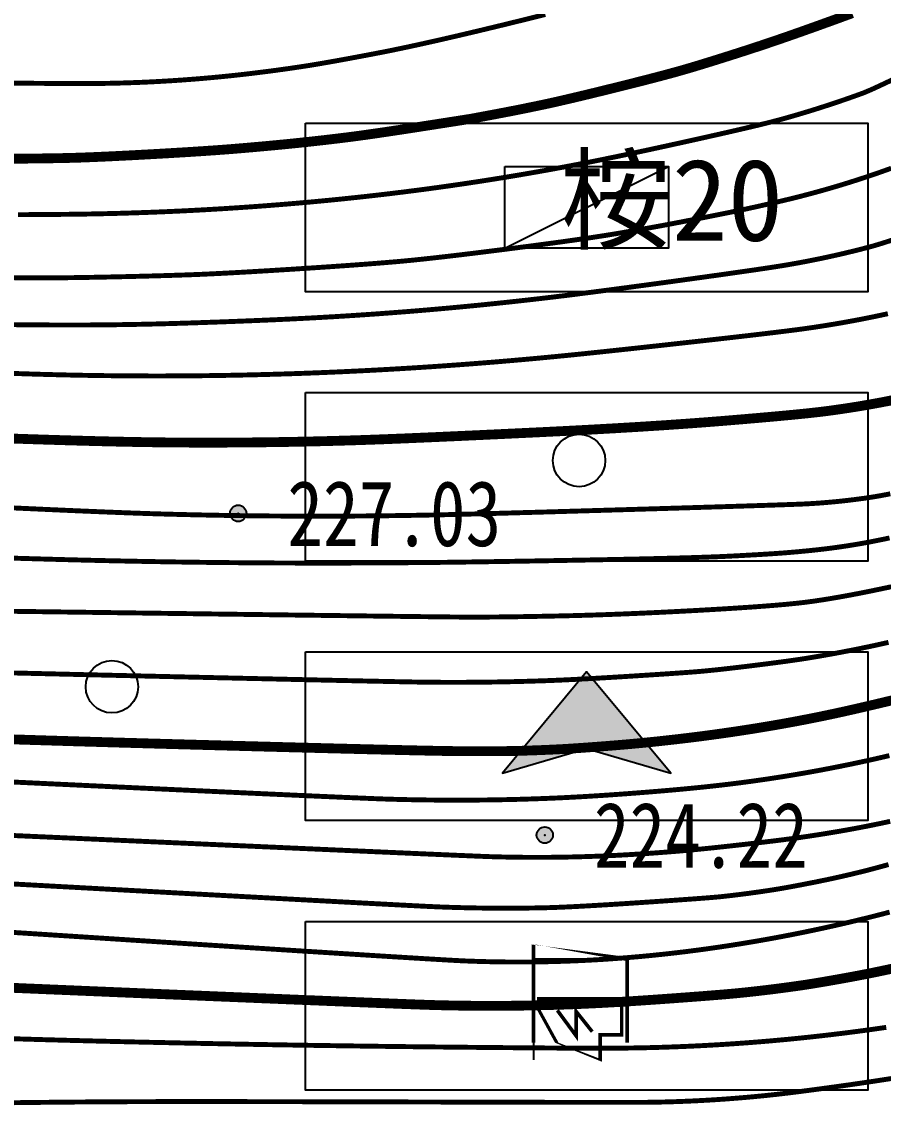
# Model space of a CAD drawing. Extents: x 36524600 to 36525730, y 2746759 to 2747713.
# Drawn here: x 36525111.59 to 36525124.75, y 2747434.04 to 2747450.58 of the extents above; entities that cross this region are included whole.
import ezdxf
from ezdxf.enums import TextEntityAlignment as Align

# ---------------------------------------------------------------- set-up
doc = ezdxf.new("R2010")
doc.units = 0
doc.header["$LTSCALE"] = 1000
doc.header["$MEASUREMENT"] = 0
for name, color, linetype in [('0-规划车位', 8, 'Continuous'), ('_0', 7, 'Continuous'), ('DGX', 251, 'Continuous'), ('GCD', 252, 'Continuous'), ('PP-DX-PT', 251, 'Continuous'), ('ZBTZ', 3, 'Continuous'), ('道路', 251, 'Continuous'), ('道路绿化-d', 3, 'Continuous')]:
    doc.layers.add(name, color=color, linetype=linetype)
doc.styles.add('宋体', font='')
doc.styles.add('正等线体', font='宋体.shx', dxfattribs={"bigfont": '@@gbcbig.shx'})
doc.styles.get('宋体').set_extended_font_data('SimSun')

# ---------------------------------------------------------------- blocks, each defined once
blk = doc.blocks.new('fdsafadf')
at = {"layer": '_0'}
h = blk.add_hatch(color=1, dxfattribs=at)
h.dxf.hatch_style = 1
h.paths.add_polyline_path([(6.604477675864473e-08, -0.2363507842837862), (-0.2630968902585664, 0.6553852909983107), (0.8126074999681805, -0.2363507839363592), (-0.263096889123517, -1.128086860264375)])
at = {"layer": '_0', "color": 1}
blk.add_lwpolyline([(6.604477675864473e-08, -0.2363507842837862), (-0.2630968902585664, 0.6553852909983107), (0.8126074999681805, -0.2363507839363592), (-0.263096889123517, -1.128086860264375)], close=True, dxfattribs=at)
blk = doc.blocks.new('车位')
at = {"layer": '道路绿化-d', "color": 8}
blk.add_line((-2.644305556998006, -1.21911515307329), (2.35569444297289, 1.28088484669388), dxfattribs=at)
blk.add_lwpolyline([(-2.644305557012558, 1.280884846344634), (2.35569444297289, 1.280884846577464), (2.35569444297289, -1.219115153422536), (-2.644305556998006, -1.219115153189705), (-2.644305557012558, 1.280884846344634)], close=True, dxfattribs=at)
blk = doc.blocks.new('美式箱变')
at = {"linetype": 'Continuous', "const_width": 0.1, "flags": 128}
blk.add_lwpolyline([(0, 0), (2.799999997019768, 0), (2.799999997019768, -2.600000000093132), (0, -2.600000000093132)], close=True, dxfattribs=at)
at = {"linetype": 'Continuous', "flags": 128}
blk.add_lwpolyline([(0, 0), (0, -2.600000000093132), (2.799999997019768, -2.600000000093132)], dxfattribs=at)
at = {"linetype": 'Continuous', "const_width": 0.1, "flags": 128}
blk.add_lwpolyline([(1.099999994039536, -2.453792701009661), (2.099999994039536, -2.453792701009661), (2.099999994039536, -1.953792708460242), (2.799999997019768, -1.953792708460242), (2.799999997019768, -0.7537927054800093), (2.099999994039536, -0.7537927054800093), (2.099999994039536, -0.1537927039898932), (1.099999994039536, -0.1537927039898932), (1.099999994039536, -2.453792701009661)], dxfattribs=at)
at = {"color": 1, "linetype": 'Continuous', "const_width": 0.1, "flags": 128}
blk.add_lwpolyline([(2.015234507620335, -0.9710640753619373), (1.452278949320316, -1.419700611848384), (2.129253678023815, -1.419700611848384), (1.42377333343029, -1.939551797229797)], dxfattribs=at)
blk = doc.blocks.new('gc326')
blk.add_circle((0, 0), 0.8)
blk = doc.blocks.new('gc200')
h = blk.add_hatch(color=256)
edge = h.paths.add_edge_path()
edge.add_arc((0, -5.551115123125783e-17), 0.2500000000000001, 0, 360)
blk.add_circle((0, -5.551115123125783e-17), 0.2500000000000001)
blk = doc.blocks.new('dxt')
at = {"layer": 'DGX', "color": 253, "linetype": 'Continuous', "flags": 128}
for points, const_width in [([(36525124.90765867, 2747434.459791967), (36525124.72993458, 2747434.43224291), (36525124.55611642, 2747434.405887191), (36525124.38620419, 2747434.38072481), (36525124.22019788, 2747434.356755766), (36525124.0580975, 2747434.333980059), (36525123.90294302, 2747434.31263672), (36525123.75777441, 2747434.292964779), (36525123.62259167, 2747434.274964234), (36525123.49739482, 2747434.258635087), (36525123.38218383, 2747434.243977338), (36525123.27695872, 2747434.230990985), (36525123.18171948, 2747434.21967603), (36525123.09646612, 2747434.210032471), (36525123.01619064, 2747434.201385506), (36525122.93588505, 2747434.193060331), (36525122.85554935, 2747434.185056944), (36525122.77518355, 2747434.177375347), (36525122.69478764, 2747434.170015538), (36525122.61436161, 2747434.162977519), (36525122.53390548, 2747434.156261289), (36525122.45341925, 2747434.149866847), (36525122.37290806, 2747434.143794595), (36525122.29237708, 2747434.13804493), (36525122.21182632, 2747434.132617854), (36525122.13125577, 2747434.127513365), (36525122.05066542, 2747434.122731464), (36525121.97005529, 2747434.118272151), (36525121.88942537, 2747434.114135426), (36525121.80877566, 2747434.11032129), (36525121.72811133, 2747434.106829975), (36525121.64743754, 2747434.103661717), (36525121.56675431, 2747434.100816515), (36525121.48606163, 2747434.09829437), (36525121.4053595, 2747434.096095282), (36525121.32464792, 2747434.094219249), (36525121.24392689, 2747434.092666273), (36525121.16319641, 2747434.091436354), (36525121.03793558, 2747434.090572515), (36525120.8236235, 2747434.090117777), (36525120.52026017, 2747434.090072142), (36525120.12784559, 2747434.09043561), (36525119.64637976, 2747434.09120818), (36525119.07586268, 2747434.092389853), (36525118.41629435, 2747434.093980628), (36525117.66767477, 2747434.095980505), (36525116.9059545, 2747434.097983811), (36525116.20708406, 2747434.099584871), (36525115.57106348, 2747434.100783684), (36525114.99789274, 2747434.101580251), (36525114.48757187, 2747434.101974572), (36525114.04010083, 2747434.101966646), (36525113.65547964, 2747434.101556475), (36525113.3337083, 2747434.100744057), (36525113.04336411, 2747434.099502963), (36525112.75302436, 2747434.097806764), (36525112.46268905, 2747434.095655458), (36525112.17235819, 2747434.093049046), (36525111.88203177, 2747434.089987529), (36525111.59170979, 2747434.086470905), (36525111.30139225, 2747434.082499175)], 0.075), ([(36525124.79226273, 2747435.234569198), (36525124.652121, 2747435.21455271), (36525124.51190908, 2747435.195132814), (36525124.37162696, 2747435.176309511), (36525124.23127464, 2747435.1580828), (36525124.09085214, 2747435.140452681), (36525123.95035969, 2747435.12345552), (36525123.80979754, 2747435.107127682), (36525123.6691657, 2747435.091469167), (36525123.52846416, 2747435.076479975), (36525123.38769293, 2747435.062160106), (36525123.246852, 2747435.04850956), (36525123.10594138, 2747435.035528336), (36525122.96496105, 2747435.023216436), (36525122.82392379, 2747435.011574942), (36525122.68284234, 2747435.000604937), (36525122.54171671, 2747434.990306421), (36525122.40054688, 2747434.980679395), (36525122.25933287, 2747434.971723858), (36525122.11807467, 2747434.96343981), (36525121.97677228, 2747434.955827252), (36525121.8354257, 2747434.948886183), (36525121.69404773, 2747434.942617201), (36525121.55265113, 2747434.937020903), (36525121.41123591, 2747434.932097289), (36525121.26980209, 2747434.927846359), (36525121.12834964, 2747434.924268114), (36525120.98687857, 2747434.921362552), (36525120.8453889, 2747434.919129675), (36525120.70388059, 2747434.917569482), (36525120.53842344, 2747434.916762216), (36525120.3250872, 2747434.916788122), (36525120.06387188, 2747434.917647199), (36525119.75477748, 2747434.919339447), (36525119.39780398, 2747434.921864867), (36525118.9929514, 2747434.925223458), (36525118.54021973, 2747434.929415219), (36525118.03960898, 2747434.934440153), (36525117.51746217, 2747434.940183864), (36525117.00012234, 2747434.94653196), (36525116.48758949, 2747434.953484441), (36525115.97986361, 2747434.961041307), (36525115.47694471, 2747434.969202558), (36525114.9788328, 2747434.977968193), (36525114.48552786, 2747434.987338213), (36525113.99702989, 2747434.997312618), (36525113.52613281, 2747435.007513308), (36525113.08563054, 2747435.017562184), (36525112.67552306, 2747435.027459244), (36525112.29581037, 2747435.03720449), (36525111.94649248, 2747435.04679792), (36525111.62756938, 2747435.056239536), (36525111.33904108, 2747435.065529337)], 0.075), ([(36525124.91248473, 2747436.137777653), (36525124.79612523, 2747436.112455755), (36525124.679614, 2747436.087864106), (36525124.56295102, 2747436.064002705), (36525124.4461363, 2747436.040871553), (36525124.32916982, 2747436.018470649), (36525124.21205162, 2747435.996799994), (36525124.09849725, 2747435.976291031), (36525123.99222233, 2747435.957375201), (36525123.89322685, 2747435.940052506), (36525123.80151081, 2747435.924322945), (36525123.71707422, 2747435.910186518), (36525123.63991706, 2747435.897643226), (36525123.57003935, 2747435.886693067), (36525123.50744107, 2747435.877336043), (36525123.44847201, 2747435.868853799), (36525123.38948192, 2747435.860527982), (36525123.33047082, 2747435.852358591), (36525123.27143869, 2747435.844345626), (36525123.21238553, 2747435.836489088), (36525123.15331136, 2747435.828788977), (36525123.09421616, 2747435.821245291), (36525123.03509994, 2747435.813858033), (36525122.97596436, 2747435.806627406), (36525122.91681107, 2747435.799553616), (36525122.85764009, 2747435.792636662), (36525122.79845139, 2747435.785876546), (36525122.739245, 2747435.779273266), (36525122.68002091, 2747435.772826823), (36525122.62077912, 2747435.766537217), (36525122.56151962, 2747435.760404448), (36525122.49567265, 2747435.753967887), (36525122.41666844, 2747435.746766903), (36525122.324507, 2747435.738801497), (36525122.21918831, 2747435.730071669), (36525122.10071238, 2747435.720577418), (36525121.96907922, 2747435.710318746), (36525121.82428882, 2747435.699295651), (36525121.66634116, 2747435.687508134), (36525121.5050967, 2747435.675706343), (36525121.35041586, 2747435.664640425), (36525121.20229861, 2747435.654310381), (36525121.06074499, 2747435.644716211), (36525120.92575496, 2747435.635857913), (36525120.79732855, 2747435.62773549), (36525120.67546576, 2747435.620348939), (36525120.56016657, 2747435.613698263), (36525120.44814094, 2747435.607611381), (36525120.33609884, 2747435.601916215), (36525120.22404025, 2747435.596612766), (36525120.11196519, 2747435.591701034), (36525119.99987365, 2747435.587181017), (36525119.88776562, 2747435.583052717), (36525119.77564112, 2747435.579316134), (36525119.66350014, 2747435.575971266), (36525119.55134815, 2747435.573018269), (36525119.43919063, 2747435.570457295), (36525119.3270276, 2747435.568288345), (36525119.21485904, 2747435.566511418), (36525119.10268494, 2747435.565126515), (36525118.99050533, 2747435.564133636), (36525118.87832019, 2747435.563532779), (36525118.76612953, 2747435.563323948), (36525118.65393882, 2747435.56350714), (36525118.54175355, 2747435.564082356), (36525118.42957371, 2747435.565049598), (36525118.31739931, 2747435.566408864), (36525118.20523035, 2747435.568160155), (36525118.09306681, 2747435.570303471), (36525117.98090872, 2747435.572838812), (36525117.86875606, 2747435.575766178), (36525117.69178516, 2747435.58170014), (36525117.38517234, 2747435.59325527), (36525116.9489176, 2747435.610431567), (36525116.38302096, 2747435.633229033), (36525115.68748239, 2747435.661647666), (36525114.86230191, 2747435.695687467), (36525113.90747951, 2747435.735348436), (36525112.8230152, 2747435.780630573), (36525111.73272418, 2747435.826536506), (36525110.76042168, 2747435.868068865)], 0.1500000059604645), ([(36525110.51955163, 2747436.745168017), (36525111.9193829, 2747436.654452331), (36525113.32033251, 2747436.563883885), (36525114.55012827, 2747436.484739035), (36525115.60877019, 2747436.41701778), (36525116.49625826, 2747436.360720121), (36525117.21259247, 2747436.315846057), (36525117.75777283, 2747436.28239559), (36525118.13179936, 2747436.260368717), (36525118.33467202, 2747436.249765441), (36525118.45197406, 2747436.245211397), (36525118.56928872, 2747436.241332221), (36525118.68661597, 2747436.238127915), (36525118.80395584, 2747436.235598477), (36525118.92130831, 2747436.233743908), (36525119.03867339, 2747436.232564208), (36525119.15605107, 2747436.232059377), (36525119.27344136, 2747436.232229414), (36525119.39082873, 2747436.233074254), (36525119.50819767, 2747436.234593828), (36525119.62554815, 2747436.236788136), (36525119.74288021, 2747436.239657179), (36525119.86019382, 2747436.243200957), (36525119.97748899, 2747436.24741947), (36525120.09476572, 2747436.252312717), (36525120.21202402, 2747436.257880699), (36525120.32924836, 2747436.264122634), (36525120.44642326, 2747436.271037743), (36525120.56354871, 2747436.278626024), (36525120.68062472, 2747436.286887478), (36525120.79765127, 2747436.295822105), (36525120.91462837, 2747436.305429905), (36525121.03155603, 2747436.315710878), (36525121.14843424, 2747436.326665023), (36525121.26525611, 2747436.338268972), (36525121.38201477, 2747436.350499354), (36525121.49871019, 2747436.363356169), (36525121.6153424, 2747436.376839417), (36525121.73191139, 2747436.390949097), (36525121.84841716, 2747436.405685212), (36525121.9648597, 2747436.421047759), (36525122.08123902, 2747436.43703674), (36525122.19754047, 2747436.45362726), (36525122.3137494, 2747436.470794428), (36525122.4298658, 2747436.488538243), (36525122.54588968, 2747436.506858705), (36525122.66182103, 2747436.525755814), (36525122.77765986, 2747436.545229571), (36525122.89340617, 2747436.565279975), (36525123.00905995, 2747436.585907026), (36525123.12460978, 2747436.607108657), (36525123.24004424, 2747436.6288828), (36525123.35536332, 2747436.651229456), (36525123.47056703, 2747436.674148624), (36525123.58565535, 2747436.697640304), (36525123.70062831, 2747436.721704497), (36525123.81548589, 2747436.746341202), (36525123.93022808, 2747436.77155042), (36525124.04484357, 2747436.79732963), (36525124.159321, 2747436.823676312), (36525124.27366038, 2747436.850590467), (36525124.38786171, 2747436.878072093), (36525124.50192498, 2747436.906121192), (36525124.6158502, 2747436.934737762), (36525124.72963736, 2747436.963921805), (36525124.84328647, 2747436.99367332)], 0.075), ([(36525124.82715257, 2747437.719645381), (36525124.64154635, 2747437.668964617), (36525124.51301031, 2747437.635065154), (36525124.4129329, 2747437.609893461), (36525124.31270262, 2747437.585396009), (36525124.21231946, 2747437.561572798), (36525124.11178344, 2747437.538423827), (36525124.01109456, 2747437.515949097), (36525123.91025279, 2747437.494148606), (36525123.80925816, 2747437.473022357), (36525123.70811066, 2747437.452570348), (36525123.61002704, 2747437.433208158), (36525123.51822403, 2747437.415351368), (36525123.43270165, 2747437.398999976), (36525123.35345989, 2747437.384153984), (36525123.28049874, 2747437.37081339), (36525123.21381823, 2747437.358978195), (36525123.15341832, 2747437.348648399), (36525123.09929904, 2747437.339824002), (36525123.0483086, 2747437.331831034), (36525122.99729522, 2747437.323995526), (36525122.9462589, 2747437.316317477), (36525122.89519962, 2747437.308796887), (36525122.8441174, 2747437.301433756), (36525122.79301224, 2747437.294228085), (36525122.74188413, 2747437.287179872), (36525122.69073309, 2747437.28028912), (36525122.63956104, 2747437.273556085), (36525122.58836994, 2747437.266981028), (36525122.53715978, 2747437.260563948), (36525122.48593057, 2747437.254304845), (36525122.4346823, 2747437.24820372), (36525122.38341498, 2747437.242260572), (36525122.33212861, 2747437.236475401), (36525122.28082317, 2747437.230848207), (36525122.2166168, 2747437.224568192), (36525122.12662762, 2747437.216824556), (36525122.01085561, 2747437.207617299), (36525121.86930078, 2747437.196946421), (36525121.70196313, 2747437.184811922), (36525121.50884266, 2747437.171213803), (36525121.28993937, 2747437.156152063), (36525121.04525326, 2747437.139626701), (36525120.79732634, 2747437.123295763), (36525120.56870062, 2747437.108817291), (36525120.3593761, 2747437.096191284), (36525120.16935278, 2747437.085417744), (36525119.99863066, 2747437.07649667), (36525119.84720974, 2747437.069428062), (36525119.71509001, 2747437.06421192), (36525119.6022715, 2747437.060848244), (36525119.49910197, 2747437.058613244), (36525119.39592924, 2747437.056783129), (36525119.2927533, 2747437.0553579), (36525119.18957415, 2747437.054337556), (36525119.08639179, 2747437.053722097), (36525118.98320622, 2747437.053511523), (36525118.88001744, 2747437.053705835), (36525118.77682544, 2747437.054305032), (36525118.6736366, 2747437.055309066), (36525118.57045726, 2747437.056717885), (36525118.46728741, 2747437.058531492), (36525118.36412706, 2747437.060749885), (36525118.26097622, 2747437.063373065), (36525118.15783487, 2747437.066401031), (36525118.05470302, 2747437.069833783), (36525117.95158067, 2747437.073671323), (36525117.76671106, 2747437.082301459), (36525117.41833745, 2747437.100112), (36525116.90645982, 2747437.127102946), (36525116.23107817, 2747437.163274298), (36525115.39219252, 2747437.208626056), (36525114.38980285, 2747437.263158219), (36525113.22390917, 2747437.326870787), (36525111.89451148, 2747437.399763761), (36525110.56438984, 2747437.472897708)], 0.075), ([(36525124.85236996, 2747438.379250579), (36525124.77664089, 2747438.36287042), (36525124.7008356, 2747438.346824678), (36525124.62496004, 2747438.331114594), (36525124.54902014, 2747438.315741414), (36525124.47301592, 2747438.300705137), (36525124.39694737, 2747438.286005764), (36525124.32081449, 2747438.271643295), (36525124.24461728, 2747438.25761773), (36525124.16835574, 2747438.243929068), (36525124.09202987, 2747438.23057731), (36525124.01564517, 2747438.217526637), (36525123.93920714, 2747438.204741234), (36525123.86271578, 2747438.1922211), (36525123.78617109, 2747438.179966235), (36525123.70957307, 2747438.167976639), (36525123.63292171, 2747438.156252311), (36525123.55621703, 2747438.144793252), (36525123.47945902, 2747438.133599463), (36525123.39783802, 2747438.122141036), (36525123.30654439, 2747438.109888066), (36525123.20557813, 2747438.096840552), (36525123.09493924, 2747438.082998494), (36525122.97462772, 2747438.068361893), (36525122.84464356, 2747438.052930749), (36525122.70498677, 2747438.036705061), (36525122.55565734, 2747438.01968483), (36525122.40511932, 2747438.002874633), (36525122.26183674, 2747437.987279047), (36525122.1258096, 2747437.972898073), (36525121.99703791, 2747437.959731712), (36525121.87552165, 2747437.947779962), (36525121.76126084, 2747437.937042824), (36525121.65425546, 2747437.927520297), (36525121.55450553, 2747437.919212382), (36525121.45896567, 2747437.911682652), (36525121.36459052, 2747437.904494682), (36525121.27138008, 2747437.89764847), (36525121.17933436, 2747437.891144018), (36525121.08845334, 2747437.884981325), (36525120.99873703, 2747437.879160391), (36525120.91018543, 2747437.873681216), (36525120.82279854, 2747437.868543799), (36525120.73598726, 2747437.863735702), (36525120.64916249, 2747437.859244486), (36525120.56232422, 2747437.85507015), (36525120.47547246, 2747437.851212695), (36525120.3886072, 2747437.847672119), (36525120.30172844, 2747437.844448424), (36525120.2148362, 2747437.841541609), (36525120.12793045, 2747437.838951675), (36525120.04101584, 2747437.83667875), (36525119.95409699, 2747437.834722965), (36525119.86717389, 2747437.833084318), (36525119.78024655, 2747437.831762811), (36525119.69331497, 2747437.830758443), (36525119.60637914, 2747437.830071214), (36525119.51943907, 2747437.829701124), (36525119.43249476, 2747437.829648173), (36525119.34555084, 2747437.829912356), (36525119.25861192, 2747437.830493667), (36525119.17167802, 2747437.831392106), (36525119.08474913, 2747437.832607672), (36525118.99782526, 2747437.834140366), (36525118.9109064, 2747437.835990189), (36525118.82399256, 2747437.838157139), (36525118.73708373, 2747437.840641217), (36525118.55018775, 2747437.84786485), (36525118.16331248, 2747437.864250465), (36525117.57645792, 2747437.889798063), (36525116.78962407, 2747437.924507643), (36525115.80281091, 2747437.968379206), (36525114.61601847, 2747438.02141275), (36525113.22924674, 2747438.083608277), (36525111.6424957, 2747438.154965786), (36525110.05635307, 2747438.226472693)], 0.075), ([(36525111.07219914, 2747438.997781609), (36525112.3704899, 2747438.936344419), (36525113.51585061, 2747438.882489715), (36525114.50828128, 2747438.836217498), (36525115.3477819, 2747438.797527767), (36525116.03435247, 2747438.766420523), (36525116.56799299, 2747438.742895765), (36525116.94870345, 2747438.726953493), (36525117.17648387, 2747438.718593708), (36525117.32780349, 2747438.714351143), (36525117.47913156, 2747438.710760531), (36525117.63046807, 2747438.707821872), (36525117.78181303, 2747438.705535166), (36525117.93316644, 2747438.703900413), (36525118.08452829, 2747438.702917613), (36525118.23589859, 2747438.702586766), (36525118.38727733, 2747438.702907872), (36525118.53865329, 2747438.703880884), (36525118.69001523, 2747438.705505752), (36525118.84136315, 2747438.707782478), (36525118.99269706, 2747438.71071106), (36525119.14401694, 2747438.714291499), (36525119.29532281, 2747438.718523796), (36525119.44661465, 2747438.723407949), (36525119.59789248, 2747438.72894396), (36525119.75154297, 2747438.7353488), (36525119.90995282, 2747438.742839442), (36525120.07312203, 2747438.751415886), (36525120.24105059, 2747438.761078132), (36525120.41373851, 2747438.77182618), (36525120.59118579, 2747438.78366003), (36525120.77339242, 2747438.796579682), (36525120.96035841, 2747438.810585137), (36525121.14606422, 2747438.825162503), (36525121.32449031, 2747438.839797892), (36525121.49563668, 2747438.854491304), (36525121.65950333, 2747438.869242739), (36525121.81609026, 2747438.884052197), (36525121.96539748, 2747438.898919676), (36525122.10742497, 2747438.91384518), (36525122.24217275, 2747438.928828705), (36525122.37322729, 2747438.944226668), (36525122.50417509, 2747438.960395483), (36525122.63501615, 2747438.977335149), (36525122.76575046, 2747438.995045668), (36525122.89637803, 2747439.013527039), (36525123.02689886, 2747439.032779261), (36525123.15731294, 2747439.052802335), (36525123.28762028, 2747439.073596261), (36525123.41780276, 2747439.095158093), (36525123.54784226, 2747439.117484885), (36525123.67773878, 2747439.140576636), (36525123.80749232, 2747439.164433347), (36525123.93710287, 2747439.189055018), (36525124.06657045, 2747439.214441648), (36525124.19589504, 2747439.240593237), (36525124.32507665, 2747439.267509787), (36525124.45409733, 2747439.295187499), (36525124.58293911, 2747439.323622575), (36525124.71160199, 2747439.352815018), (36525124.84008597, 2747439.382764824)], 0.075), ([(36525124.9059932, 2747440.233014575), (36525124.74308904, 2747440.193713496), (36525124.58320531, 2747440.155736246), (36525124.42634202, 2747440.119082826), (36525124.27249916, 2747440.083753236), (36525124.12006263, 2747440.049607412), (36525123.96741832, 2747440.016505292), (36525123.81456622, 2747439.984446876), (36525123.66150633, 2747439.953432163), (36525123.50823865, 2747439.923461153), (36525123.35476319, 2747439.894533847), (36525123.20107993, 2747439.866650245), (36525123.0471889, 2747439.839810345), (36525122.8931229, 2747439.813943379), (36525122.73891477, 2747439.788978573), (36525122.58456449, 2747439.764915929), (36525122.43007208, 2747439.741755446), (36525122.27543753, 2747439.719497125), (36525122.12066085, 2747439.698140964), (36525121.96574204, 2747439.677686965), (36525121.81068107, 2747439.658135127), (36525121.65619776, 2747439.63951176), (36525121.50301184, 2747439.621843175), (36525121.35112332, 2747439.60512937), (36525121.20053221, 2747439.589370346), (36525121.0512385, 2747439.574566103), (36525120.90324219, 2747439.560716641), (36525120.75654329, 2747439.54782196), (36525120.61114179, 2747439.53588206), (36525120.47090325, 2747439.524920676), (36525120.33969323, 2747439.514961543), (36525120.21751172, 2747439.506004662), (36525120.10435873, 2747439.498050032), (36525120.00023426, 2747439.491097653), (36525119.90513831, 2747439.485147526), (36525119.81907088, 2747439.480199649), (36525119.74203198, 2747439.476254024), (36525119.66950379, 2747439.472905346), (36525119.59696852, 2747439.469748309), (36525119.52442618, 2747439.466782914), (36525119.45187677, 2747439.46400916), (36525119.37932029, 2747439.461427048), (36525119.30675673, 2747439.459036577), (36525119.23418609, 2747439.456837749), (36525119.16160838, 2747439.454830562), (36525119.0844883, 2747439.453087368), (36525118.99829055, 2747439.45168052), (36525118.90301514, 2747439.450610016), (36525118.79866204, 2747439.449875859), (36525118.68523128, 2747439.449478046), (36525118.56272285, 2747439.449416578), (36525118.43113674, 2747439.449691456), (36525118.29047296, 2747439.450302679), (36525118.09737609, 2747439.452600701), (36525117.80849071, 2747439.457935977), (36525117.42381682, 2747439.466308507), (36525116.9433544, 2747439.477718289), (36525116.36710348, 2747439.492165326), (36525115.69506404, 2747439.509649616), (36525114.92723609, 2747439.53017116), (36525114.06361962, 2747439.553729957), (36525113.19098074, 2747439.578178916), (36525112.39608554, 2747439.601370944), (36525111.67893402, 2747439.623306042), (36525111.03952617, 2747439.643984209)], 0.1500000059604645), ([(36525110.59214068, 2747441.596528477), (36525111.98642777, 2747441.577803113), (36525113.38238159, 2747441.559233291), (36525114.60790008, 2747441.543064692), (36525115.66298323, 2747441.529297316), (36525116.54763105, 2747441.517931162), (36525117.26184352, 2747441.508966233), (36525117.80562068, 2747441.502402526), (36525118.17896249, 2747441.498240042), (36525118.38186897, 2747441.496478782), (36525118.50690972, 2747441.49626187), (36525118.64665435, 2747441.496732434), (36525118.80110284, 2747441.497890472), (36525118.9702552, 2747441.499735984), (36525119.15411144, 2747441.502268972), (36525119.35267156, 2747441.505489434), (36525119.56593554, 2747441.50939737), (36525119.7939034, 2747441.513992782), (36525120.03289048, 2747441.519640822), (36525120.27921211, 2747441.526706647), (36525120.5328683, 2747441.535190255), (36525120.79385906, 2747441.545091648), (36525121.06218437, 2747441.556410824), (36525121.33784424, 2747441.569147784), (36525121.62083867, 2747441.583302528), (36525121.91116766, 2747441.598875056), (36525122.19404567, 2747441.615046722), (36525122.45468717, 2747441.63099888), (36525122.69309215, 2747441.646731529), (36525122.90926063, 2747441.66224467), (36525123.10319259, 2747441.677538302), (36525123.27488803, 2747441.692612426), (36525123.42434697, 2747441.707467042), (36525123.55156939, 2747441.722102149), (36525123.67115292, 2747441.737979407), (36525123.7976952, 2747441.756560476), (36525123.93119623, 2747441.777845354), (36525124.071656, 2747441.801834042), (36525124.21907452, 2747441.82852654), (36525124.37345178, 2747441.857922848), (36525124.53478778, 2747441.890022966), (36525124.70308253, 2747441.924826893), (36525124.86764973, 2747441.959688834)], 0.075), ([(36525111.28050376, 2747443.172074244), (36525111.63061031, 2747443.155342915), (36525111.96980533, 2747443.139763639), (36525112.28712723, 2747443.125604841), (36525112.58257604, 2747443.112866523), (36525112.85615173, 2747443.101548684), (36525113.10785432, 2747443.091651323), (36525113.3376838, 2747443.083174441), (36525113.54564017, 2747443.076118039), (36525113.73172344, 2747443.070482115), (36525113.90687374, 2747443.065737619), (36525114.08203124, 2747443.061355499), (36525114.25719593, 2747443.057335754), (36525114.4323678, 2747443.053678386), (36525114.60754687, 2747443.050383393), (36525114.78273313, 2747443.047450777), (36525114.95792659, 2747443.044880536), (36525115.13312723, 2747443.042672671), (36525115.30833206, 2747443.040827218), (36525115.48353809, 2747443.03934421), (36525115.65874531, 2747443.038223649), (36525115.83395373, 2747443.037465533), (36525116.00916333, 2747443.037069864), (36525116.18437414, 2747443.037036641), (36525116.35958613, 2747443.037365863), (36525116.53479932, 2747443.038057532), (36525116.71001071, 2747443.039111631), (36525116.88521728, 2747443.040528147), (36525117.06041905, 2747443.042307079), (36525117.23561603, 2747443.044448427), (36525117.41080819, 2747443.046952191), (36525117.58599555, 2747443.049818371), (36525117.76117811, 2747443.053046967), (36525117.93635586, 2747443.05663798), (36525118.13726171, 2747443.061267979), (36525118.38962857, 2747443.067613534), (36525118.69345643, 2747443.075674646), (36525119.0487453, 2747443.085451314), (36525119.45549517, 2747443.09694354), (36525119.91370605, 2747443.110151322), (36525120.42337793, 2747443.12507466), (36525120.98451082, 2747443.141713555), (36525121.53852382, 2747443.158322688), (36525122.02683605, 2747443.17315674), (36525122.44944749, 2747443.186215711), (36525122.80635815, 2747443.197499601), (36525123.09756804, 2747443.20700841), (36525123.32307714, 2747443.214742137), (36525123.48288547, 2747443.220700784), (36525123.576993, 2747443.224884349), (36525123.6382359, 2747443.228363452), (36525123.6994503, 2747443.232208712), (36525123.76063619, 2747443.236420128), (36525123.82179356, 2747443.2409977), (36525123.88292243, 2747443.245941429), (36525123.9440228, 2747443.251251315), (36525124.00509465, 2747443.256927357), (36525124.066138, 2747443.262969556), (36525124.12714408, 2747443.269377018), (36525124.18810417, 2747443.276148852), (36525124.24901824, 2747443.283285058), (36525124.30988629, 2747443.290785635), (36525124.37070834, 2747443.298650584), (36525124.43148438, 2747443.306879904), (36525124.49221441, 2747443.315473596), (36525124.55289844, 2747443.32443166), (36525124.61726224, 2747443.334652854), (36525124.68903162, 2747443.347035937), (36525124.76820657, 2747443.361580912), (36525124.8547871, 2747443.378287775)], 0.075), ([(36525111.40568815, 2747445.217900512), (36525111.56276742, 2747445.212364873), (36525111.71985825, 2747445.207229686), (36525111.87696064, 2747445.20249495), (36525112.03407458, 2747445.198160665), (36525112.19120008, 2747445.194226831), (36525112.34833714, 2747445.190693447), (36525112.50548576, 2747445.187560515), (36525112.66264185, 2747445.184828109), (36525112.81980133, 2747445.182496307), (36525112.97696421, 2747445.180565109), (36525113.13413046, 2747445.179034514), (36525113.29130012, 2747445.177904522), (36525113.44847317, 2747445.177175133), (36525113.60564961, 2747445.176846349), (36525113.76282942, 2747445.176918167), (36525113.92000856, 2747445.177390581), (36525114.07718292, 2747445.178263585), (36525114.2343525, 2747445.179537178), (36525114.3915173, 2747445.18121136), (36525114.54867733, 2747445.183286131), (36525114.70583258, 2747445.185761492), (36525114.86298306, 2747445.188637441), (36525115.02012876, 2747445.19191398), (36525115.17726611, 2747445.19558761), (36525115.33439157, 2747445.199654835), (36525115.49150513, 2747445.204115653), (36525115.64860679, 2747445.208970066), (36525115.80569655, 2747445.214218072), (36525115.9627744, 2747445.219859673), (36525116.11984035, 2747445.225894867), (36525116.27689441, 2747445.232323656), (36525116.43393245, 2747445.239142444), (36525116.59095038, 2747445.246347637), (36525116.74794821, 2747445.253939235), (36525116.90492591, 2747445.261917238), (36525117.06188349, 2747445.270281646), (36525117.21882097, 2747445.279032459), (36525117.37573833, 2747445.288169677), (36525117.53263558, 2747445.2976933), (36525117.6895089, 2747445.307603092), (36525117.84635451, 2747445.317898818), (36525118.0031724, 2747445.328580478), (36525118.15996256, 2747445.339648073), (36525118.31672501, 2747445.3511016), (36525118.47345974, 2747445.362941062), (36525118.63016675, 2747445.375166458), (36525118.78684603, 2747445.387777787), (36525118.9434938, 2747445.40077474), (36525119.10010625, 2747445.414157006), (36525119.25668339, 2747445.427924586), (36525119.41322522, 2747445.442077479), (36525119.56973173, 2747445.456615685), (36525119.72620293, 2747445.471539205), (36525119.88263881, 2747445.486848038), (36525120.03903939, 2747445.502542184), (36525120.20460687, 2747445.519550834), (36525120.38854349, 2747445.538803178), (36525120.59084925, 2747445.560299217), (36525120.81152415, 2747445.584038951), (36525121.05056819, 2747445.610022378), (36525121.30798136, 2747445.638249501), (36525121.58376367, 2747445.668720318), (36525121.87791513, 2747445.701434829), (36525122.16867064, 2747445.734028609), (36525122.43426514, 2747445.764137234), (36525122.67469861, 2747445.791760701), (36525122.88997106, 2747445.816899012), (36525123.0800825, 2747445.839552166), (36525123.24503291, 2747445.859720165), (36525123.38482231, 2747445.877403006), (36525123.49945068, 2747445.892600692), (36525123.60144742, 2747445.90687119), (36525123.70334189, 2747445.921772472), (36525123.80513409, 2747445.937304535), (36525123.90682403, 2747445.953467382), (36525124.0084117, 2747445.97026101), (36525124.10989711, 2747445.987685422), (36525124.21128025, 2747446.005740616), (36525124.31256112, 2747446.024426593), (36525124.41372415, 2747446.043740428), (36525124.51475373, 2747446.063679193), (36525124.61564988, 2747446.084242889), (36525124.71641258, 2747446.105431518), (36525124.81704185, 2747446.127245077)], 0.075), ([(36525124.8673901, 2747448.346741119), (36525124.77645361, 2747448.313986481), (36525124.68529247, 2747448.281824809), (36525124.5939224, 2747448.250261586), (36525124.50235911, 2747448.219302296), (36525124.4106026, 2747448.188946938), (36525124.31865286, 2747448.159195514), (36525124.2265099, 2747448.130048022), (36525124.13417372, 2747448.101504464), (36525124.04164431, 2747448.073564838), (36525123.94892168, 2747448.046229145), (36525123.8560218, 2747448.019502036), (36525123.76296064, 2747447.993388165), (36525123.6697382, 2747447.96788753), (36525123.57635449, 2747447.943000131), (36525123.48280949, 2747447.918725969), (36525123.38910321, 2747447.895065044), (36525123.29523566, 2747447.872017356), (36525123.20120683, 2747447.849582903), (36525123.10845404, 2747447.827898622), (36525123.0184146, 2747447.807101447), (36525122.93108852, 2747447.787191377), (36525122.84647579, 2747447.768168412), (36525122.76457643, 2747447.750032553), (36525122.68539042, 2747447.732783799), (36525122.60891777, 2747447.716422151), (36525122.53515847, 2747447.700947608), (36525122.45906612, 2747447.685260052), (36525122.37559431, 2747447.668259364), (36525122.28474303, 2747447.649945544), (36525122.18651229, 2747447.630318592), (36525122.08090208, 2747447.609378508), (36525121.96791241, 2747447.587125292), (36525121.84754328, 2747447.563558944), (36525121.71979468, 2747447.538679463), (36525121.58831817, 2747447.513354287), (36525121.45676532, 2747447.488450848), (36525121.32513613, 2747447.463969149), (36525121.19343059, 2747447.439909189), (36525121.0616487, 2747447.416270967), (36525120.92979047, 2747447.393054483), (36525120.79785589, 2747447.370259739), (36525120.66584498, 2747447.347886733), (36525120.52515209, 2747447.324944996), (36525120.36717161, 2747447.30044406), (36525120.19190353, 2747447.274383923), (36525119.99934787, 2747447.246764585), (36525119.78950462, 2747447.217586048), (36525119.56237377, 2747447.186848311), (36525119.31795534, 2747447.154551373), (36525119.05624931, 2747447.120695235), (36525118.79431144, 2747447.087434863), (36525118.5491975, 2747447.056925222), (36525118.32090749, 2747447.029166312), (36525118.1094414, 2747447.004158134), (36525117.91479923, 2747446.981900687), (36525117.73698098, 2747446.962393972), (36525117.57598666, 2747446.945637987), (36525117.43181626, 2747446.931632734), (36525117.28753561, 2747446.918697601), (36525117.1262105, 2747446.905151979), (36525116.94784095, 2747446.890995865), (36525116.75242696, 2747446.876229262), (36525116.53996852, 2747446.860852168), (36525116.31046563, 2747446.844864584), (36525116.06391831, 2747446.828266509), (36525115.80032653, 2747446.811057945), (36525115.53670356, 2747446.794333898), (36525115.29006269, 2747446.779189376), (36525115.06040388, 2747446.765624381), (36525114.84772715, 2747446.753638911), (36525114.65203249, 2747446.743232966), (36525114.47331992, 2747446.734406548), (36525114.31158941, 2747446.727159655), (36525114.16684099, 2747446.721492288), (36525114.02820072, 2747446.716690838), (36525113.88479468, 2747446.712041695), (36525113.73662288, 2747446.707544859), (36525113.58368531, 2747446.703200331), (36525113.42598197, 2747446.69900811), (36525113.26351286, 2747446.694968197), (36525113.09627799, 2747446.691080592), (36525112.92427735, 2747446.687345293), (36525112.75449566, 2747446.683922801), (36525112.59391762, 2747446.680973612), (36525112.44254324, 2747446.678497727), (36525112.30037252, 2747446.676495146), (36525112.16740545, 2747446.674965869), (36525112.04364204, 2747446.673909896), (36525111.92908229, 2747446.673327227), (36525111.82372619, 2747446.673217861), (36525111.71668053, 2747446.673699983), (36525111.59705208, 2747446.674891776), (36525111.46484084, 2747446.676793239)], 0.075), ([(36525111.35467057, 2747448.491430349), (36525111.57741526, 2747448.493402915), (36525111.77855396, 2747448.495540801), (36525111.95808668, 2747448.497844007), (36525112.11601342, 2747448.500312535), (36525112.25233417, 2747448.502946384), (36525112.36704895, 2747448.505745553), (36525112.4774396, 2747448.509168921), (36525112.60078798, 2747448.513675364), (36525112.73709409, 2747448.519264882), (36525112.88635793, 2747448.525937477), (36525113.04857951, 2747448.533693147), (36525113.22375881, 2747448.542531893), (36525113.41189584, 2747448.552453714), (36525113.6129906, 2747448.563458611), (36525113.81519686, 2747448.574929873), (36525114.00666838, 2747448.586250788), (36525114.18740515, 2747448.597421355), (36525114.35740719, 2747448.608441576), (36525114.51667448, 2747448.619311451), (36525114.66520704, 2747448.630030978), (36525114.80300485, 2747448.640600158), (36525114.93006791, 2747448.651018992), (36525115.05005459, 2747448.661325606), (36525115.16662326, 2747448.671558125), (36525115.2797739, 2747448.681716551), (36525115.38950651, 2747448.691800883), (36525115.4958211, 2747448.70181112), (36525115.59871766, 2747448.711747265), (36525115.6981962, 2747448.721609315), (36525115.79425671, 2747448.731397272), (36525115.88859442, 2747448.7412694), (36525115.98290455, 2747448.751383966), (36525116.07718711, 2747448.761740968), (36525116.17144208, 2747448.772340408), (36525116.26566948, 2747448.783182285), (36525116.3598693, 2747448.794266599), (36525116.45404153, 2747448.80559335), (36525116.5481862, 2747448.817162539), (36525116.64814892, 2747448.829945963), (36525116.75977534, 2747448.844915423), (36525116.88306547, 2747448.862070916), (36525117.0180193, 2747448.881412444), (36525117.16463683, 2747448.902940007), (36525117.32291806, 2747448.926653604), (36525117.492863, 2747448.952553236), (36525117.67447163, 2747448.980638903), (36525117.85077654, 2747449.008096376), (36525118.00481027, 2747449.032111425), (36525118.13657283, 2747449.052684051), (36525118.24606422, 2747449.069814255), (36525118.33328445, 2747449.083502035), (36525118.39823349, 2747449.093747392), (36525118.44091137, 2747449.100550326), (36525118.46131808, 2747449.103910837), (36525118.47554597, 2747449.106491046), (36525118.4996874, 2747449.110953072), (36525118.53374239, 2747449.117296915), (36525118.57771092, 2747449.125522575), (36525118.631593, 2747449.135630053), (36525118.69538862, 2747449.147619348), (36525118.76909779, 2747449.161490461), (36525118.8527205, 2747449.177243391), (36525118.94127508, 2747449.194061716), (36525119.02977981, 2747449.211129014), (36525119.11823472, 2747449.228445285), (36525119.2066398, 2747449.246010529), (36525119.29499503, 2747449.263824746), (36525119.38330045, 2747449.281887935), (36525119.47155602, 2747449.300200097), (36525119.55976176, 2747449.318761232), (36525119.65336796, 2747449.338985729), (36525119.7578249, 2747449.362287977), (36525119.87313258, 2747449.388667976), (36525119.999291, 2747449.418125726), (36525120.13630016, 2747449.450661227), (36525120.28416006, 2747449.486274479), (36525120.44287071, 2747449.524965482), (36525120.61243209, 2747449.566734235), (36525120.78190086, 2747449.608875304), (36525120.94033364, 2747449.64868325), (36525121.08773044, 2747449.686158075), (36525121.22409126, 2747449.721299778), (36525121.34941609, 2747449.754108359), (36525121.46370494, 2747449.784583818), (36525121.56695781, 2747449.812726156), (36525121.6591747, 2747449.838535371), (36525121.75117594, 2747449.865098875), (36525121.8537819, 2747449.895504078), (36525121.96699257, 2747449.929750979), (36525122.09080795, 2747449.96783958), (36525122.22522804, 2747450.009769878), (36525122.37025285, 2747450.055541876), (36525122.52588236, 2747450.105155572), (36525122.69211659, 2747450.158610967), (36525122.87141064, 2747450.217397499), (36525123.06621962, 2747450.283004608), (36525123.27654354, 2747450.355432295), (36525123.5023824, 2747450.434680559), (36525123.74373619, 2747450.520749399), (36525124.00060492, 2747450.613638817), (36525124.27298858, 2747450.713348811)], 0.1500000059604645), ([(36525111.3753802, 2747449.647786237), (36525111.65551, 2747449.644969291), (36525111.90765428, 2747449.642755553), (36525112.13181303, 2747449.641145022), (36525112.32798626, 2747449.640137698), (36525112.49617397, 2747449.639733582), (36525112.63637616, 2747449.639932673), (36525112.74859281, 2747449.640734972), (36525112.84681026, 2747449.642059501), (36525112.94501481, 2747449.643825285), (36525113.04320647, 2747449.646032322), (36525113.14138523, 2747449.648680614), (36525113.2395511, 2747449.651770159), (36525113.33770408, 2747449.655300959), (36525113.43584416, 2747449.659273012), (36525113.53397134, 2747449.663686319), (36525113.6320777, 2747449.668540506), (36525113.73015532, 2747449.673835198), (36525113.82820418, 2747449.679570396), (36525113.92622431, 2747449.685746099), (36525114.02421568, 2747449.692362307), (36525114.1221783, 2747449.699419021), (36525114.22011217, 2747449.706916239), (36525114.3180173, 2747449.714853963), (36525114.41588578, 2747449.723231533), (36525114.51370969, 2747449.73204829), (36525114.61148904, 2747449.741304235), (36525114.70922382, 2747449.750999366), (36525114.80691404, 2747449.761133684), (36525114.9045597, 2747449.77170719), (36525115.0021608, 2747449.782719882), (36525115.09971733, 2747449.794171762), (36525115.19723098, 2747449.806033299), (36525115.29470339, 2747449.818274966), (36525115.3921346, 2747449.830896763), (36525115.48952457, 2747449.843898688), (36525115.58687333, 2747449.857280743), (36525115.68418086, 2747449.871042927), (36525115.78144717, 2747449.88518524), (36525115.87867227, 2747449.899707683), (36525115.98186907, 2747449.915816952), (36525116.09705051, 2747449.934719746), (36525116.22421659, 2747449.956416064), (36525116.3633673, 2747449.980905907), (36525116.51450267, 2747450.008189274), (36525116.67762266, 2747450.038266166), (36525116.8527273, 2747450.071136582), (36525117.03981657, 2747450.106800523), (36525117.24318704, 2747450.14706419), (36525117.46713524, 2747450.193733786), (36525117.71166117, 2747450.246809312), (36525117.97676483, 2747450.306290766), (36525118.26244622, 2747450.37217815), (36525118.56870536, 2747450.444471463), (36525118.89554223, 2747450.523170704), (36525119.24295682, 2747450.608275875), (36525119.58776461, 2747450.69403611)], 0.075), ([(36525110.66814799, 2747440.664309867), (36525111.65193024, 2747440.639705419), (36525112.73796971, 2747440.613951656), (36525113.81122871, 2747440.589189269), (36525114.75666953, 2747440.567558949), (36525115.57429217, 2747440.549060696), (36525116.26409663, 2747440.533694512), (36525116.82608289, 2747440.521460394), (36525117.26025099, 2747440.512358345), (36525117.56660089, 2747440.506388363), (36525117.74513262, 2747440.503550448), (36525117.85975519, 2747440.502442924), (36525117.97437764, 2747440.501664112), (36525118.08899996, 2747440.501214012), (36525118.20362217, 2747440.501092623), (36525118.31824425, 2747440.501299948), (36525118.4328662, 2747440.501835984), (36525118.54748803, 2747440.502700733), (36525118.66210975, 2747440.503894194), (36525118.77672756, 2747440.505416322), (36525118.89133772, 2747440.507267073), (36525119.00594021, 2747440.509446447), (36525119.12053503, 2747440.511954444), (36525119.2351222, 2747440.514791064), (36525119.3497017, 2747440.517956306), (36525119.46427353, 2747440.521450172), (36525119.5788377, 2747440.52527266), (36525119.69876527, 2747440.529796167), (36525119.82942732, 2747440.535393089), (36525119.97082382, 2747440.542063424), (36525120.12295479, 2747440.549807174), (36525120.28582024, 2747440.558624338), (36525120.45942014, 2747440.568514917), (36525120.64375452, 2747440.579478909), (36525120.83882336, 2747440.591516316), (36525121.03118809, 2747440.603673922), (36525121.20741011, 2747440.614998513), (36525121.36748944, 2747440.625490089), (36525121.51142607, 2747440.63514865), (36525121.63922, 2747440.643974195), (36525121.75087123, 2747440.651966725), (36525121.84637976, 2747440.659126239), (36525121.92574558, 2747440.665452738), (36525122.00145791, 2747440.67209243), (36525122.08600595, 2747440.680191523), (36525122.17938969, 2747440.689750017), (36525122.28160913, 2747440.700767912), (36525122.39266427, 2747440.713245207), (36525122.51255511, 2747440.727181904), (36525122.64128166, 2747440.742578001), (36525122.77884391, 2747440.7594335), (36525122.91636163, 2747440.776648521), (36525123.04495459, 2747440.793123191), (36525123.16462278, 2747440.808857507), (36525123.27536622, 2747440.823851469), (36525123.3771849, 2747440.838105079), (36525123.47007881, 2747440.851618336), (36525123.55404796, 2747440.864391239), (36525123.62909235, 2747440.87642379), (36525123.69965221, 2747440.888207444), (36525123.77016778, 2747440.900233657), (36525123.84063905, 2747440.91250243), (36525123.91106603, 2747440.925013763), (36525123.98144872, 2747440.937767655), (36525124.05178711, 2747440.950764107), (36525124.12208121, 2747440.964003119), (36525124.19233102, 2747440.977484689), (36525124.26253302, 2747440.991210679), (36525124.33268371, 2747441.005182948), (36525124.4027831, 2747441.019401495), (36525124.47283117, 2747441.033866321), (36525124.54282794, 2747441.048577425), (36525124.6127734, 2747441.063534807), (36525124.68266755, 2747441.078738469), (36525124.75251039, 2747441.094188408), (36525124.8266004, 2747441.111101044)], 0.075), ([(36525111.27443087, 2747442.402020379), (36525111.58163328, 2747442.392761132), (36525111.86619774, 2747442.384456621), (36525112.12812424, 2747442.377106846), (36525112.3674128, 2747442.370711809), (36525112.59538586, 2747442.364970103), (36525112.82336587, 2747442.359580325), (36525113.05135286, 2747442.354542473), (36525113.2793468, 2747442.349856548), (36525113.5073477, 2747442.345522549), (36525113.73535557, 2747442.341540478), (36525113.9633704, 2747442.337910333), (36525114.19139218, 2747442.334632115), (36525114.41941876, 2747442.331705853), (36525114.64744795, 2747442.329131577), (36525114.87547976, 2747442.326909287), (36525115.10351418, 2747442.325038983), (36525115.33155122, 2747442.323520665), (36525115.55959087, 2747442.322354333), (36525115.78763314, 2747442.321539987), (36525116.01567802, 2747442.321077627), (36525116.24372334, 2747442.320967256), (36525116.47176693, 2747442.321208875), (36525116.6998088, 2747442.321802486), (36525116.92784893, 2747442.322748089), (36525117.15588733, 2747442.324045683), (36525117.38392399, 2747442.325695268), (36525117.61195893, 2747442.327696844), (36525117.83999214, 2747442.330050413), (36525118.0779942, 2747442.332876523), (36525118.3359357, 2747442.336295729), (36525118.61381663, 2747442.340308029), (36525118.91163702, 2747442.344913423), (36525119.22939683, 2747442.350111912), (36525119.56709609, 2747442.355903495), (36525119.92473479, 2747442.362288172), (36525120.30231293, 2747442.369265944), (36525120.67419197, 2747442.376524243), (36525121.01473341, 2747442.383750502), (36525121.32393723, 2747442.39094472), (36525121.60180344, 2747442.398106898), (36525121.84833203, 2747442.405237036), (36525122.06352299, 2747442.412335133), (36525122.24737635, 2747442.41940119), (36525122.39989209, 2747442.426435207), (36525122.53245573, 2747442.43334278), (36525122.6564528, 2747442.440029506), (36525122.7718833, 2747442.446495385), (36525122.87874722, 2747442.452740417), (36525122.97704456, 2747442.458764601), (36525123.06677532, 2747442.464567939), (36525123.14793951, 2747442.47015043), (36525123.22053713, 2747442.475512073), (36525123.28882314, 2747442.4809095), (36525123.35705253, 2747442.486599338), (36525123.42522529, 2747442.49258159), (36525123.49334142, 2747442.498856253), (36525123.56140094, 2747442.50542333), (36525123.62940382, 2747442.512282819), (36525123.69735008, 2747442.51943472), (36525123.76523972, 2747442.526879034), (36525123.8330704, 2747442.534690877), (36525123.90083981, 2747442.542945366), (36525123.96854793, 2747442.551642499), (36525124.03619476, 2747442.560782279), (36525124.10378031, 2747442.570364703), (36525124.17130458, 2747442.580389773), (36525124.23876757, 2747442.590857489), (36525124.30616929, 2747442.601767849), (36525124.37349817, 2747442.613118948), (36525124.44074269, 2747442.624908879), (36525124.50790285, 2747442.637137641), (36525124.57497864, 2747442.649805234), (36525124.64197008, 2747442.66291166), (36525124.70887714, 2747442.676456916), (36525124.77569984, 2747442.690441004), (36525124.84243818, 2747442.704863923)], 0.075), ([(36525111.34500104, 2747444.22523458), (36525111.55300719, 2747444.218059765), (36525111.77457293, 2747444.210750812), (36525112.00969829, 2747444.203307721), (36525112.25838324, 2747444.195730491), (36525112.50933368, 2747444.188494705), (36525112.75125545, 2747444.182075948), (36525112.98414856, 2747444.176474219), (36525113.20801301, 2747444.171689518), (36525113.42284878, 2747444.167721845), (36525113.6286559, 2747444.164571201), (36525113.82543434, 2747444.162237585), (36525114.01318413, 2747444.160720996), (36525114.19641853, 2747444.159852362), (36525114.37965082, 2747444.15946261), (36525114.56288099, 2747444.159551738), (36525114.74610906, 2747444.160119747), (36525114.92933501, 2747444.161166638), (36525115.11255886, 2747444.162692409), (36525115.2957806, 2747444.164697062), (36525115.47900023, 2747444.167180595), (36525115.66221274, 2747444.170142935), (36525115.84541313, 2747444.173584008), (36525116.02860139, 2747444.177503812), (36525116.21177753, 2747444.181902349), (36525116.39494155, 2747444.186779618), (36525116.57809345, 2747444.192135619), (36525116.76123323, 2747444.197970353), (36525116.9443609, 2747444.204283819), (36525117.14331472, 2747444.211732449), (36525117.37393299, 2747444.220972676), (36525117.63621572, 2747444.2320045), (36525117.93016289, 2747444.244827922), (36525118.25577452, 2747444.25944294), (36525118.61305059, 2747444.275849556), (36525119.00199112, 2747444.294047768), (36525119.4225961, 2747444.314037577), (36525119.84979815, 2747444.335106476), (36525120.25852989, 2747444.356541958), (36525120.64879134, 2747444.378344021), (36525121.02058247, 2747444.400512667), (36525121.37390329, 2747444.423047896), (36525121.70875381, 2747444.445949707), (36525122.02513402, 2747444.469218099), (36525122.32304393, 2747444.492853075), (36525122.59964175, 2747444.515958073), (36525122.85208571, 2747444.537636533), (36525123.08037581, 2747444.557888456), (36525123.28451204, 2747444.57671384), (36525123.46449441, 2747444.594112687), (36525123.62032294, 2747444.610084996), (36525123.75199758, 2747444.624630767), (36525123.85951838, 2747444.63775), (36525123.95491544, 2747444.650456385), (36525124.05021891, 2747444.663763612), (36525124.14542878, 2747444.677671679), (36525124.24054506, 2747444.692180589), (36525124.33556775, 2747444.707290339), (36525124.43049684, 2747444.723000932), (36525124.52533233, 2747444.739312365), (36525124.62007423, 2747444.75622464), (36525124.71470741, 2747444.773735008), (36525124.80921676, 2747444.79184072), (36525124.90360227, 2747444.810541777)], 0.1500000059604645), ([(36525111.40038108, 2747445.960601434), (36525111.55747271, 2747445.958631889), (36525111.72823223, 2747445.957042141), (36525111.91265965, 2747445.95583219), (36525112.11075496, 2747445.955002035), (36525112.32251817, 2747445.954551677), (36525112.54253145, 2747445.954806629), (36525112.76537696, 2747445.956092404), (36525112.9910547, 2747445.958409002), (36525113.21956468, 2747445.961756423), (36525113.45090688, 2747445.966134667), (36525113.68508132, 2747445.971543734), (36525113.92208799, 2747445.977983624), (36525114.1619269, 2747445.985454337), (36525114.39904311, 2747445.993488214), (36525114.62788171, 2747446.001617595), (36525114.8484427, 2747446.009842481), (36525115.06072607, 2747446.018162873), (36525115.26473182, 2747446.026578769), (36525115.46045998, 2747446.035090169), (36525115.64791051, 2747446.043697075), (36525115.82708343, 2747446.052399485), (36525116.00210048, 2747446.061422569), (36525116.17708342, 2747446.070991497), (36525116.35203222, 2747446.08110627), (36525116.52694691, 2747446.091766886), (36525116.70182747, 2747446.102973346), (36525116.87667391, 2747446.114725649), (36525117.05148622, 2747446.127023797), (36525117.22626442, 2747446.139867789), (36525117.40100168, 2747446.153257113), (36525117.5756912, 2747446.167191259), (36525117.75033299, 2747446.181670228), (36525117.92492703, 2747446.196694018), (36525118.09947334, 2747446.21226263), (36525118.27397192, 2747446.228376064), (36525118.44842274, 2747446.24503432), (36525118.62282584, 2747446.262237398), (36525118.7971744, 2747446.279984617), (36525118.97146164, 2747446.298275297), (36525119.14568755, 2747446.317109437), (36525119.31985214, 2747446.336487038), (36525119.4939554, 2747446.356408099), (36525119.66799735, 2747446.37687262), (36525119.84197796, 2747446.397880602), (36525120.01589726, 2747446.419432045), (36525120.19569111, 2747446.442209352), (36525120.3872954, 2747446.466894929), (36525120.59071012, 2747446.493488776), (36525120.80593528, 2747446.521990892), (36525121.03297088, 2747446.552401277), (36525121.27181692, 2747446.584719932), (36525121.52247339, 2747446.618946856), (36525121.7849403, 2747446.65508205), (36525122.0419874, 2747446.690747142), (36525122.27638443, 2747446.723563761), (36525122.4881314, 2747446.753531906), (36525122.67722829, 2747446.780651579), (36525122.84367512, 2747446.804922778), (36525122.98747188, 2747446.826345504), (36525123.10861857, 2747446.844919757), (36525123.2071152, 2747446.860645536), (36525123.29423466, 2747446.875221304), (36525123.38124983, 2747446.890345523), (36525123.46816072, 2747446.906018192), (36525123.55496733, 2747446.922239313), (36525123.64166965, 2747446.939008884), (36525123.7282677, 2747446.956326905), (36525123.81476146, 2747446.974193377), (36525123.90115094, 2747446.9926083), (36525123.98742235, 2747447.011568688), (36525124.07356189, 2747447.031071555), (36525124.15956956, 2747447.051116901), (36525124.24544537, 2747447.071704727), (36525124.3311893, 2747447.092835031), (36525124.41680138, 2747447.114507815), (36525124.50228158, 2747447.136723079), (36525124.58762991, 2747447.159480821), (36525124.71530752, 2747447.197480596), (36525124.92777553, 2747447.265421954)], 0.075), ([(36525111.53867448, 2747447.638730632), (36525111.64828014, 2747447.639093253), (36525111.76453011, 2747447.639672821), (36525111.88742439, 2747447.640469335), (36525112.01696298, 2747447.641482795), (36525112.15314588, 2747447.642713201), (36525112.29597308, 2747447.644160553), (36525112.44211712, 2747447.645946105), (36525112.58825047, 2747447.648191111), (36525112.73437316, 2747447.650895571), (36525112.88048518, 2747447.654059485), (36525113.02658652, 2747447.657682853), (36525113.17267719, 2747447.661765675), (36525113.31875719, 2747447.666307951), (36525113.46482652, 2747447.671309681), (36525113.6108794, 2747447.676770658), (36525113.75691006, 2747447.682690675), (36525113.90291849, 2747447.689069733), (36525114.04890469, 2747447.69590783), (36525114.19486868, 2747447.703204967), (36525114.34081045, 2747447.710961145), (36525114.48672998, 2747447.719176362), (36525114.63262729, 2747447.72785062), (36525114.77849662, 2747447.736983566), (36525114.92433216, 2747447.746574847), (36525115.07013395, 2747447.756624465), (36525115.21590198, 2747447.767132419), (36525115.36163623, 2747447.778098709), (36525115.50733672, 2747447.789523334), (36525115.65300345, 2747447.801406296), (36525115.79863641, 2747447.813747593), (36525115.94422587, 2747447.826561727), (36525116.08976211, 2747447.839863196), (36525116.23524512, 2747447.853652002), (36525116.38067491, 2747447.867928144), (36525116.52605148, 2747447.882691622), (36525116.67137481, 2747447.897942436), (36525116.81664493, 2747447.913680586), (36525116.96186182, 2747447.929906073), (36525117.10701906, 2747447.946633542), (36525117.25211023, 2747447.963877644), (36525117.39713532, 2747447.981638378), (36525117.54209433, 2747447.999915742), (36525117.68698727, 2747448.018709738), (36525117.83181413, 2747448.038020366), (36525117.97657491, 2747448.057847626), (36525118.12126963, 2747448.078191517), (36525118.26589091, 2747448.099050993), (36525118.41043141, 2747448.120425006), (36525118.55489114, 2747448.142313557), (36525118.69927008, 2747448.164716645), (36525118.84356824, 2747448.187634271), (36525118.98778563, 2747448.211066435), (36525119.13192224, 2747448.235013137), (36525119.27597806, 2747448.259474375), (36525119.41994578, 2747448.284448896), (36525119.5638181, 2747448.309935441), (36525119.70759499, 2747448.335934012), (36525119.85127646, 2747448.362444608), (36525119.99486253, 2747448.389467229), (36525120.13835316, 2747448.417001875), (36525120.28174838, 2747448.445048545), (36525120.42504819, 2747448.473607242), (36525120.57420595, 2747448.503933792), (36525120.73517504, 2747448.537284023), (36525120.90795545, 2747448.573657936), (36525121.09254718, 2747448.61305553), (36525121.28895024, 2747448.655476807), (36525121.49716463, 2747448.700921765), (36525121.71719034, 2747448.749390404), (36525121.94902738, 2747448.800882726), (36525122.17679843, 2747448.851938297), (36525122.38462614, 2747448.899096687), (36525122.57251055, 2747448.942357896), (36525122.74045163, 2747448.981721923), (36525122.88844939, 2747449.017188769), (36525123.01650383, 2747449.048758434), (36525123.12461495, 2747449.076430917), (36525123.21278274, 2747449.100206219), (36525123.290921, 2747449.122225485), (36525123.36894348, 2747449.144629862), (36525123.4468502, 2747449.167419348), (36525123.52464116, 2747449.190593945), (36525123.60231635, 2747449.214153653), (36525123.67987577, 2747449.23809847), (36525123.75731942, 2747449.262428397), (36525123.83464731, 2747449.287143434), (36525123.91185185, 2747449.312241137), (36525123.98892545, 2747449.337719062), (36525124.06586812, 2747449.363577208), (36525124.14267986, 2747449.389815575), (36525124.21936066, 2747449.416434163), (36525124.29591053, 2747449.443432972), (36525124.37232946, 2747449.470812003), (36525124.44861746, 2747449.498571255), (36525124.5684807, 2747449.549225164), (36525124.77562537, 2747449.645288163), (36525125.07005145, 2747449.786760255)], 0.075)]:
    blk.add_lwpolyline(points, dxfattribs=dict(at, const_width=const_width))
at = {"layer": 'PP-DX-PT', "color": 253, "linetype": 'Continuous'}
for p in [(36525114.9, 2747443.08, 227.03), (36525119.58, 2747438.17, 224.22)]:
    blk.add_point(p, dxfattribs=at)
at = {"layer": 'PP-DX-PT', "color": 253}
for p in [(36525114.9, 2747443.08, 227.0271), (36525119.58, 2747438.17, 224.2243)]:
    blk.add_point(p, dxfattribs=at)
at = {"layer": 'GCD', "color": 253, "linetype": 'Continuous'}
ref = blk.add_blockref('gc200', (36525114.9, 2747443.08, 227.0271), dxfattribs=dict(at, xscale=0.5, yscale=0.5, zscale=0.5))
ref.add_attrib('height', '227.03', dxfattribs={"linetype": 'Continuous', "height": 1, "style": '正等线体', "width": 0.8}).set_placement((36525115.65, 2747443.08, 227.0271), align=Align.MIDDLE_LEFT)
ref = blk.add_blockref('gc200', (36525119.58, 2747438.17, 224.2243), dxfattribs=dict(at, xscale=0.5, yscale=0.5, zscale=0.5))
ref.add_attrib('height', '224.22', dxfattribs={"linetype": 'Continuous', "height": 1, "style": '正等线体', "width": 0.8}).set_placement((36525120.33, 2747438.17, 224.2243), align=Align.MIDDLE_LEFT)
at = {"layer": 'ZBTZ', "color": 253, "linetype": 'Continuous', "xscale": 0.5, "yscale": 0.5}
for p in [(36525120.10305968, 2747443.886983134, 246.8661806427444), (36525112.97186941, 2747440.433548488, 246.2524410969254)]:
    blk.add_blockref('gc326', p, dxfattribs=at)
at = {"layer": 'ZBTZ', "color": 253, "linetype": 'Continuous', "style": '宋体'}
blk.add_text('桉20', height=1.25, dxfattribs=at).set_placement((36525121.51827196, 2747447.865207197, 445.5208134090119), align=Align.MIDDLE_CENTER)

msp = doc.modelspace()

# ---------------------------------------------------------------- linework, layer by layer
for points in [[(36525115.92479135, 2747449.03707886), (36525124.51143001, 2747449.0370807), (36525124.51143073, 2747446.463035567), (36525115.92479207, 2747446.463033727)], [(36525115.92479135, 2747444.922902996), (36525124.51143001, 2747444.922904836), (36525124.51143073, 2747442.348859702), (36525115.92479207, 2747442.348857863)], [(36525115.92479135, 2747440.964202431), (36525124.51143001, 2747440.964204271), (36525124.51143073, 2747438.390159138), (36525115.92479207, 2747438.390157298)], [(36525115.92479135, 2747436.850026567), (36525124.51143001, 2747436.850028407), (36525124.51143073, 2747434.275983273), (36525115.92479207, 2747434.275981434)]]:
    msp.add_lwpolyline(points, close=True)

# ---------------------------------------------------------------- block references
msp.add_blockref('dxt', (0, 0))
at = {"linetype": 'Continuous', "xscale": 0.55, "yscale": 0.55, "zscale": 0.55, "rotation": 270.000000472586}
msp.add_blockref('美式箱变', (36525120.83824471, 2747436.277805492, 3.07033023082523e-05), dxfattribs=at)
at = {"layer": '0-规划车位', "xscale": 0.5, "yscale": 0.5, "zscale": 0.5}
msp.add_blockref('车位', (36525120.29026346, 2747447.73461571), dxfattribs=at)
at = {"layer": '道路', "xscale": -1.44, "yscale": 1.44, "zscale": 1.44, "rotation": 270.000016013919}
msp.add_blockref('fdsafadf', (36525120.55845581, 2747439.491644952), dxfattribs=at)

doc.saveas('drawing.dxf')
